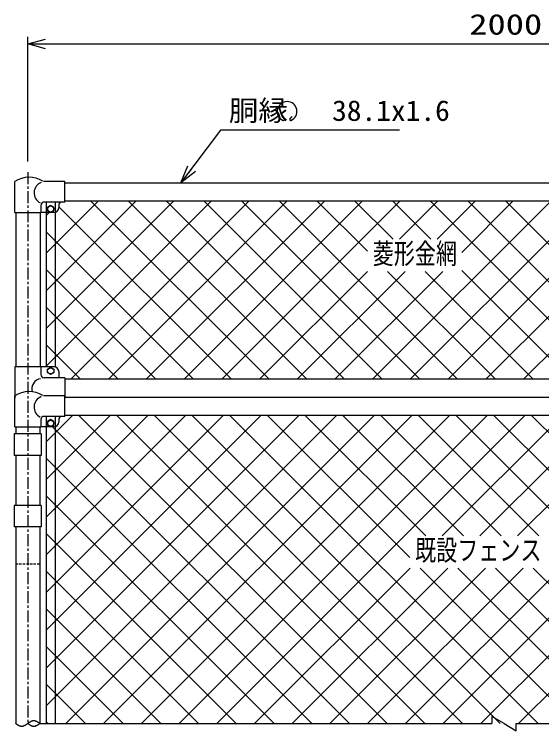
# Model space of a CAD drawing. Units: millimetres, scale not verified. Extents: x -4455 to 4455, y -3150 to 3150.
# Drawn here: x -3196 to -2088, y -2097 to -599 of the extents above; entities that cross this region are included whole.
import ezdxf
from ezdxf.enums import TextEntityAlignment as Align

# ---------------------------------------------------------------- set-up
doc = ezdxf.new("R2010")
doc.units = ezdxf.units.MM
doc.header["$LTSCALE"] = 20
doc.linetypes.add('USER1', pattern=[0.375, 0.25, -0.125])
doc.linetypes.add('USER2', pattern=[2, 1.25, -0.25, 0.25, -0.25])
for name, color, linetype, lineweight in [('0-1_net', 2, 'Continuous', 25), ('0-2_0', 7, 'Continuous', 25), ('0-3_1', 7, 'Continuous', 25), ('0-4_14', 7, 'Continuous', 25), ('0-5_band', 3, 'Continuous', 25), ('0-6_柱', 7, 'Continuous', 25), ('0-8_center', 2, 'USER2', 25), ('0-9_EXTCNT-L', 4, 'Continuous', 25), ('0-F_既設net', 4, 'Continuous', 25)]:
    doc.layers.add(name, color=color, linetype=linetype, lineweight=lineweight)
doc.styles.add('ＭＳ ゴシック', font='')
doc.styles.get('ＭＳ ゴシック').set_extended_font_data('MS Gothic')

# ---------------------------------------------------------------- blocks, each defined once
blk = doc.blocks.new('_Open30')
at = {"layer": '0-2_0', "color": 2}
blk.add_line((0, 0), (-20, 0), dxfattribs=at)
blk.add_lwpolyline([(-20, 5.36), (0, 0), (-20, -5.36)], dxfattribs=at)

msp = doc.modelspace()

# ---------------------------------------------------------------- linework, layer by layer
at = {"layer": '0-1_net'}
for p, q in [((-3128.89, -1100.82), (-3018.98, -990.91)), ((-3128.89, -1180.01), (-2939.78, -990.91)), ((-3128.89, -1259.21), (-2860.59, -990.91)), ((-3128.89, -1338.4), (-2781.39, -990.91)), ((-3102.38, -995.12), (-3100.68, -993.41)), ((-2740.62, -1364.91), (-3102.38, -1003.15)), ((-3076.2, -1364.91), (-2702.2, -990.91)), ((-2661.42, -1364.91), (-3035.42, -990.91)), ((-2997, -1364.91), (-2623, -990.91)), ((-2582.23, -1364.91), (-2956.23, -990.91)), ((-2917.8, -1364.91), (-2543.8, -990.91)), ((-2503.03, -1364.91), (-2877.03, -990.91)), ((-2838.61, -1364.91), (-2464.61, -990.91)), ((-2423.84, -1364.91), (-2797.84, -990.91)), ((-2759.41, -1364.91), (-2385.41, -990.91)), ((-2344.64, -1364.91), (-2718.64, -990.91)), ((-2265.44, -1364.91), (-2639.44, -990.91)), ((-2454.36, -1096.8), (-2560.25, -990.91)), ((-2400.43, -1071.53), (-2481.05, -990.91)), ((-2442.63, -1364.91), (-2068.63, -990.91)), ((-2321.24, -1071.53), (-2401.86, -990.91)), ((-2386.84, -1071.53), (-2306.22, -990.91)), ((-2363.43, -1364.91), (-1989.43, -990.91)), ((-1948.66, -1364.91), (-2322.66, -990.91)), ((-2307.64, -1071.53), (-2227.02, -990.91)), ((-2284.24, -1364.91), (-1910.24, -990.91)), ((-2255.91, -1098.99), (-2147.83, -990.91)), ((-1869.46, -1364.91), (-2243.46, -990.91)), ((-2205.04, -1364.91), (-1831.04, -990.91)), ((-1959.02, -1196.16), (-2164.27, -990.91)), ((-3128.89, -1021.62), (-3122.68, -1015.41)), ((-2819.82, -1364.91), (-3128.89, -1055.84)), ((-2899.01, -1364.91), (-3128.89, -1135.04)), ((-2027.86, -1364.91), (-2255.91, -1136.86)), ((-2680.22, -1364.91), (-2454.34, -1139.03)), ((-2601.02, -1364.91), (-2375.14, -1139.03)), ((-2521.83, -1364.91), (-2295.95, -1139.03)), ((-2186.25, -1364.91), (-2412.13, -1139.03)), ((-2107.05, -1364.91), (-2332.93, -1139.03)), ((-2125.85, -1364.91), (-1962.4, -1201.47)), ((-2978.21, -1364.91), (-3128.89, -1214.23)), ((-3057.4, -1364.91), (-3128.89, -1293.43))]:
    msp.add_line(p, q, dxfattribs=at)
at = {"layer": '0-2_0', "color": 3}
for p, q in [((-2628.4, -819.43), (-2633.98, -813.86)), ((-2617.44, -819.44), (-2611.86, -813.87))]:
    msp.add_line(p, q, dxfattribs=at)
at = {"layer": '0-2_0'}
msp.add_lwpolyline([(-2387.17, -842.59), (-2762.63, -842.59), (-2844.76, -950.94)], dxfattribs=at)
at = {"layer": '0-2_0', "color": 3}
for centre, radius, start, end in [((-2622.92, -802.99), 20.69, 292.92938, 245.65717), ((-2630.54, -819.84), 2.18, 245.55466, 10.65671), ((-2615.22, -819.82), 2.25, 170.24091, 279.29396)]:
    msp.add_arc(centre, radius, start, end, dxfattribs=at)
at = {"layer": '0-3_1'}
for p, q in [((-3112.38, -950.41), (-3134.37, -950.41)), ((-3089.39, -952.91), (-1245.38, -952.91)), ((-3139.88, -1000.41), (-3139.88, -1015.41)), ((-3128.89, -993.41), (-3128.89, -1339.41)), ((-3119.39, -1000.4), (-3125.89, -1004.16)), ((-3109.89, -993.41), (-3109.89, -1339.41)), ((-3102.38, -1000.41), (-3102.38, -1005.41)), ((-3089.39, -990.91), (-1245.38, -990.91)), ((-3192.38, -1015.41), (-3192.38, -1339.41)), ((-3141.58, -1015.41), (-3141.58, -1339.41)), ((-3112.38, -1015.41), (-3139.88, -1015.41)), ((-3125.89, -1004.16), (-3125.89, -1011.66)), ((-3125.89, -1011.66), (-3119.39, -1015.42)), ((-3112.38, -1339.41), (-3194.88, -1339.41)), ((-3139.88, -1339.41), (-3139.88, -1355.41)), ((-3125.89, -1344.15), (-3119.38, -1340.4)), ((-3125.89, -1351.66), (-3125.89, -1344.15)), ((-3119.38, -1340.4), (-3112.88, -1344.15)), ((-3112.88, -1344.15), (-3112.88, -1351.66)), ((-3119.38, -1355.41), (-3125.89, -1351.66)), ((-3112.88, -1351.66), (-3119.38, -1355.41)), ((-3102.38, -1349.41), (-3102.38, -1362.41)), ((-3089.39, -1364.91), (-1245.38, -1364.91)), ((-3112.38, -1400.41), (-3134.37, -1400.41)), ((-3089.39, -1402.91), (-1245.38, -1402.91)), ((-3139.88, -1450.41), (-3139.88, -1465.41)), ((-3128.89, -1443.41), (-3128.89, -2088.79)), ((-3119.39, -1450.4), (-3125.89, -1454.16)), ((-3112.89, -1454.16), (-3119.39, -1450.4)), ((-3109.89, -1443.41), (-3109.89, -2088.79)), ((-3102.38, -1450.41), (-3102.38, -1455.41)), ((-3089.39, -1440.91), (-1245.38, -1440.91)), ((-3112.38, -1465.41), (-3139.88, -1465.41)), ((-3125.89, -1454.16), (-3125.89, -1461.66)), ((-3125.89, -1461.66), (-3119.39, -1465.41)), ((-3119.39, -1465.41), (-3112.89, -1461.66)), ((-3112.89, -1461.66), (-3112.89, -1454.16))]:
    msp.add_line(p, q, dxfattribs=at)
msp.add_lwpolyline([(-3119.39, -1015.42), (-3112.89, -1011.66), (-3112.89, -1004.16), (-3119.39, -1000.4)], dxfattribs=at)
for centre in [(-3119.39, -1007.91), (-3119.38, -1347.91), (-3119.39, -1457.91)]:
    msp.add_circle(centre, 6.5, dxfattribs=at)
for centre, radius, start, end in [((-3130.61, -974.17), 23.62, 110.71131, 242.59012), ((-3132.88, -1000.41), 7, 90, 180), ((-3095.38, -1000.41), 7, 90, 180), ((-3112.38, -1005.41), 10, 270, 0), ((-3112.38, -1349.41), 10, 0, 90), ((-3132.88, -1355.41), 7, 180.00189, 270), ((-3137.23, -1385.93), 21.8, 98.96718, 195.37592), ((-3130.61, -1424.17), 23.62, 110.71131, 242.59012), ((-3132.88, -1450.41), 7, 90, 180), ((-3095.38, -1450.41), 7, 90, 180), ((-3112.38, -1455.41), 10, 270, 0)]:
    msp.add_arc(centre, radius, start, end, dxfattribs=at)
at = {"layer": '0-4_14'}
for p, q in [((-3194.88, -1015.41), (-3194.88, -950.41)), ((-3089.39, -950.41), (-3132.91, -950.41)), ((-3089.39, -993.41), (-3089.39, -950.41)), ((-3089.39, -993.41), (-3132.88, -993.41)), ((-3194.88, -1015.41), (-3139.88, -1015.41)), ((-3194.88, -1339.41), (-3194.88, -1405.41)), ((-3089.39, -1362.41), (-3132.88, -1362.41)), ((-3089.39, -1362.41), (-3089.39, -1405.41)), ((-3194.88, -1465.41), (-3194.88, -1400.41)), ((-3089.39, -1443.41), (-3132.88, -1443.41)), ((-3194.88, -1465.41), (-3139.88, -1465.41))]:
    msp.add_line(p, q, dxfattribs=at)
msp.add_lwpolyline([(-3089.39, -1443.41), (-3089.39, -1400.41), (-3132.91, -1400.41)], dxfattribs=at)
for centre in [(-3164.63, -996.34), (-3164.63, -1446.34)]:
    msp.add_arc(centre, 55, 58.08677, 123.37274, dxfattribs=at)
at = {"layer": '0-5_band'}
for p, q in [((-3195.73, -1480.42), (-3195.73, -1525.42)), ((-3139.03, -1480.42), (-3195.73, -1480.42)), ((-3139.03, -1480.42), (-3139.03, -1525.42)), ((-3139.03, -1525.42), (-3195.73, -1525.42)), ((-3195.73, -1630.42), (-3195.73, -1675.42)), ((-3139.03, -1630.42), (-3195.73, -1630.42)), ((-3139.03, -1630.42), (-3139.03, -1675.42)), ((-3139.03, -1675.42), (-3195.73, -1675.42))]:
    msp.add_line(p, q, dxfattribs=at)
at = {"layer": '0-6_柱'}
for p, q in [((-3192.78, -1465.41), (-3192.78, -1480.42)), ((-3141.98, -1465.41), (-3141.98, -1480.42)), ((-3192.78, -1525.42), (-3192.78, -1630.42)), ((-3141.98, -1525.42), (-3141.98, -1630.42)), ((-3192.78, -1675.42), (-3192.78, -2087.68)), ((-3141.98, -1675.42), (-3141.98, -2087.68))]:
    msp.add_line(p, q, dxfattribs=at)
at = {"layer": '0-6_柱', "linetype": 'USER1'}
msp.add_line((-3192.78, -1752.92), (-3141.98, -1752.92), dxfattribs=at)
at = {"layer": '0-8_center'}
msp.add_line((-3167.38, -930.86), (-3167.38, -2088.79), dxfattribs=at)
at = {"layer": '0-9_EXTCNT-L', "color": 1}
msp.add_line((-3167.38, -908.36), (-3167.38, -646.46), dxfattribs=at)
at = {"layer": '0-9_EXTCNT-L', "color": 2}
msp.add_line((-3129.88, -661.46), (-1204.88, -661.46), dxfattribs=at)
at = {"layer": '0-9_EXTCNT-L'}
for p, q in [((-2193.17, -2073.9), (-2193.17, -2088.79)), ((-2167.38, -2088.79), (-2193.17, -2073.9)), ((-3141.98, -2088.79), (-2193.17, -2088.79)), ((-2141.6, -2088.79), (-1192.78, -2088.79))]:
    msp.add_line(p, q, dxfattribs=at)
for points in [[(-3187.19, -2092.45), (-3187.7, -2092.16), (-3188.21, -2091.85), (-3188.72, -2091.54), (-3189.23, -2091.21), (-3189.73, -2090.88), (-3190.24, -2090.54), (-3190.75, -2090.2), (-3191.26, -2089.85), (-3191.77, -2089.5), (-3192.27, -2089.14), (-3192.78, -2088.79)], [(-3167.38, -2088.79), (-3167.89, -2089.14), (-3168.4, -2089.5), (-3168.91, -2089.85), (-3169.41, -2090.2), (-3169.92, -2090.54), (-3170.43, -2090.88), (-3170.94, -2091.21), (-3171.45, -2091.54), (-3171.95, -2091.85), (-3172.46, -2092.16), (-3172.97, -2092.45), (-3173.48, -2092.73), (-3173.99, -2093), (-3174.49, -2093.25), (-3175, -2093.48), (-3175.51, -2093.7), (-3176.02, -2093.9), (-3176.53, -2094.08), (-3177.03, -2094.25), (-3177.54, -2094.39), (-3178.05, -2094.5), (-3178.56, -2094.59), (-3179.07, -2094.66), (-3179.57, -2094.7), (-3180.08, -2094.72), (-3180.59, -2094.7), (-3181.1, -2094.66), (-3181.61, -2094.59), (-3182.11, -2094.5), (-3182.62, -2094.39), (-3183.13, -2094.25), (-3183.64, -2094.08), (-3184.15, -2093.9), (-3184.65, -2093.7), (-3185.16, -2093.48), (-3185.67, -2093.25), (-3186.18, -2093), (-3186.69, -2092.73), (-3187.19, -2092.45)], [(-3161.79, -2085.13), (-3162.3, -2085.42), (-3162.81, -2085.73), (-3163.32, -2086.04), (-3163.83, -2086.36), (-3164.33, -2086.7), (-3164.84, -2087.03), (-3165.35, -2087.38), (-3165.86, -2087.73), (-3166.37, -2088.08), (-3166.87, -2088.43), (-3167.38, -2088.79)], [(-3161.79, -2092.45), (-3162.3, -2092.16), (-3162.81, -2091.85), (-3163.32, -2091.54), (-3163.83, -2091.21), (-3164.33, -2090.88), (-3164.84, -2090.54), (-3165.35, -2090.2), (-3165.86, -2089.85), (-3166.37, -2089.5), (-3166.87, -2089.14), (-3167.38, -2088.79)], [(-3141.98, -2088.79), (-3142.49, -2088.43), (-3143, -2088.08), (-3143.5, -2087.73), (-3144.01, -2087.38), (-3144.52, -2087.03), (-3145.03, -2086.7), (-3145.54, -2086.36), (-3146.04, -2086.04), (-3146.55, -2085.73), (-3147.06, -2085.42), (-3147.57, -2085.13), (-3148.08, -2084.85), (-3148.58, -2084.58), (-3149.09, -2084.33), (-3149.6, -2084.09), (-3150.11, -2083.87), (-3150.62, -2083.67), (-3151.13, -2083.49), (-3151.63, -2083.33), (-3152.14, -2083.19), (-3152.65, -2083.08), (-3153.16, -2082.98), (-3153.67, -2082.92), (-3154.17, -2082.87), (-3154.68, -2082.86), (-3155.19, -2082.87), (-3155.7, -2082.92), (-3156.21, -2082.98), (-3156.71, -2083.08), (-3157.22, -2083.19), (-3157.73, -2083.33), (-3158.24, -2083.49), (-3158.75, -2083.67), (-3159.25, -2083.87), (-3159.76, -2084.09), (-3160.27, -2084.33), (-3160.78, -2084.58), (-3161.29, -2084.85), (-3161.79, -2085.13)], [(-3141.98, -2088.79), (-3142.49, -2089.14), (-3143, -2089.5), (-3143.5, -2089.85), (-3144.01, -2090.2), (-3144.52, -2090.54), (-3145.03, -2090.88), (-3145.54, -2091.21), (-3146.04, -2091.54), (-3146.55, -2091.85), (-3147.06, -2092.16), (-3147.57, -2092.45), (-3148.08, -2092.73), (-3148.58, -2093), (-3149.09, -2093.25), (-3149.6, -2093.48), (-3150.11, -2093.7), (-3150.62, -2093.9), (-3151.13, -2094.08), (-3151.63, -2094.25), (-3152.14, -2094.39), (-3152.65, -2094.5), (-3153.16, -2094.59), (-3153.67, -2094.66), (-3154.17, -2094.7), (-3154.68, -2094.72), (-3155.19, -2094.7), (-3155.7, -2094.66), (-3156.21, -2094.59), (-3156.71, -2094.5), (-3157.22, -2094.39), (-3157.73, -2094.25), (-3158.24, -2094.08), (-3158.75, -2093.9), (-3159.25, -2093.7), (-3159.76, -2093.48), (-3160.27, -2093.25), (-3160.78, -2093), (-3161.29, -2092.73), (-3161.79, -2092.45)], [(-2167.38, -2088.79), (-2141.6, -2103.68), (-2141.6, -2088.79)]]:
    msp.add_lwpolyline(points, dxfattribs=at)
at = {"layer": '0-F_既設net'}
for p, q in [((-3128.89, -1496.8), (-3073, -1440.91)), ((-3128.89, -1575.99), (-2993.8, -1440.91)), ((-3128.89, -1655.19), (-2914.61, -1440.91)), ((-3128.89, -1734.38), (-2835.41, -1440.91)), ((-3128.89, -1813.58), (-2756.22, -1440.91)), ((-3128.89, -1892.78), (-2677.02, -1440.91)), ((-3128.89, -1971.97), (-2597.82, -1440.91)), ((-3128.89, -2051.17), (-2518.63, -1440.91)), ((-3087.31, -2088.79), (-2439.43, -1440.91)), ((-2412.72, -2088.79), (-3060.6, -1440.91)), ((-3008.11, -2088.79), (-2360.24, -1440.91)), ((-2333.53, -2088.79), (-2981.4, -1440.91)), ((-2928.92, -2088.79), (-2281.04, -1440.91)), ((-2254.33, -2088.79), (-2902.21, -1440.91)), ((-2849.72, -2088.79), (-2201.85, -1440.91)), ((-2175.14, -2088.79), (-2823.01, -1440.91)), ((-2770.53, -2088.79), (-2122.65, -1440.91)), ((-2095.94, -2088.79), (-2743.82, -1440.91)), ((-2365.47, -1740.06), (-2664.62, -1440.91)), ((-2331.76, -1694.57), (-2585.42, -1440.91)), ((-2252.57, -1694.57), (-2506.23, -1440.91)), ((-2173.37, -1694.57), (-2427.03, -1440.91)), ((-2374.55, -2088.79), (-1726.67, -1440.91)), ((-2094.18, -1694.57), (-2347.84, -1440.91)), ((-2297.11, -1694.57), (-2043.45, -1440.91)), ((-2295.35, -2088.79), (-1647.47, -1440.91)), ((-1620.76, -2088.79), (-2268.64, -1440.91)), ((-2217.92, -1694.57), (-1964.26, -1440.91)), ((-2216.15, -2088.79), (-1568.28, -1440.91)), ((-1541.57, -2088.79), (-2189.44, -1440.91)), ((-2138.72, -1694.57), (-1885.06, -1440.91)), ((-2136.96, -2088.79), (-1489.08, -1440.91)), ((-1462.37, -2088.79), (-2110.25, -1440.91)), ((-2491.92, -2088.79), (-3115.3, -1465.41)), ((-2571.12, -2088.79), (-3128.89, -1531.02)), ((-2650.31, -2088.79), (-3128.89, -1610.21)), ((-2729.51, -2088.79), (-3128.89, -1689.41)), ((-2691.33, -2088.79), (-2364.61, -1762.07)), ((-2612.13, -2088.79), (-2285.42, -1762.07)), ((-2532.94, -2088.79), (-2206.22, -1762.07)), ((-2453.74, -2088.79), (-2127.03, -1762.07)), ((-2016.74, -2088.79), (-2343.46, -1762.07)), ((-1937.55, -2088.79), (-2264.26, -1762.07)), ((-1858.35, -2088.79), (-2185.07, -1762.07)), ((-1779.16, -2088.79), (-2105.87, -1762.07)), ((-2808.7, -2088.79), (-3128.89, -1768.61)), ((-2887.9, -2088.79), (-3128.89, -1847.8)), ((-2967.1, -2088.79), (-3128.89, -1927)), ((-3046.29, -2088.79), (-3128.89, -2006.19)), ((-3125.49, -2088.79), (-3128.89, -2085.39))]:
    msp.add_line(p, q, dxfattribs=at)

# ---------------------------------------------------------------- block references
at = {"layer": '0-2_0', "xscale": 1.875, "yscale": 1.875, "rotation": 232.00628}
msp.add_blockref('_Open30', (-2846.3, -952.91), dxfattribs=at)
at = {"layer": '0-9_EXTCNT-L', "xscale": 1.875, "yscale": 1.875, "rotation": 180}
msp.add_blockref('_Open30', (-3167.38, -661.46), dxfattribs=at)

# ---------------------------------------------------------------- texts
at = {"layer": '0-2_0', "color": 3, "style": 'ＭＳ ゴシック'}
for s, width, p in [('胴縁\u3000 38.1x1.6', 1.05, (-2745.13, -835.91)), ('菱形金網', 0.75, (-2443.11, -1136.11)), ('既設フェンス', 0.75, (-2354.22, -1759.15))]:
    msp.add_text(s, height=43.26, dxfattribs=dict(at, width=width)).set_placement(p, align=Align.BOTTOM_LEFT)
at = {"layer": '0-9_EXTCNT-L', "color": 3, "style": 'ＭＳ ゴシック', "width": 1.3}
msp.add_text('2000', height=43.26, dxfattribs=at).set_placement((-2240.24, -654.79), align=Align.BOTTOM_LEFT)

doc.saveas('drawing.dxf')
